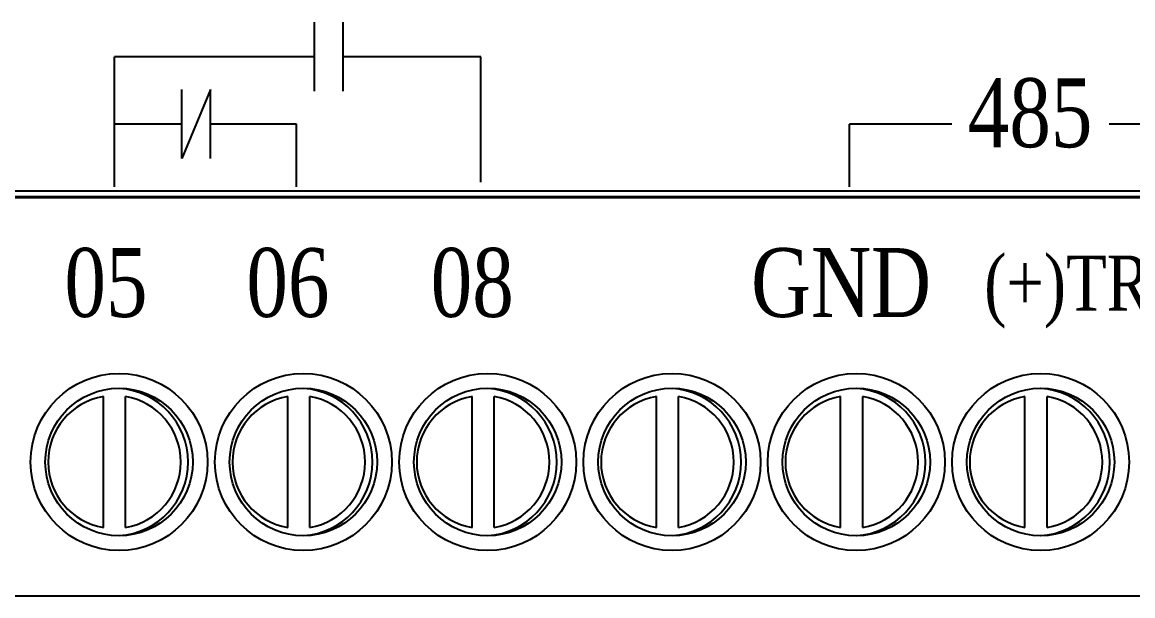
# Model space of a CAD drawing. Header units: millimetres. Extents: x 46 to 886, y 51 to 632.
# Drawn here: x 104.22 to 134.34, y 252.7 to 268.25 of the extents above; entities that cross this region are included whole.
import ezdxf
from ezdxf.enums import TextEntityAlignment as Align

# ---------------------------------------------------------------- set-up
doc = ezdxf.new("R2010")
doc.units = ezdxf.units.MM
doc.layers.add('02___PRT_ALL_AXES', color=7, linetype='Continuous')
doc.layers.add('40', color=4, linetype='Continuous')
doc.styles.add('SS', font='batang.ttc', dxfattribs={"width": 0.8})

msp = doc.modelspace()

# ---------------------------------------------------------------- linework, layer by layer
at = {"color": 7, "linetype": 'Continuous'}
for p, q in [((112.149, 266.38), (112.149, 268.248)), ((112.929, 266.38), (112.929, 268.248)), ((106.72, 263.789), (106.72, 267.314)), ((116.655, 263.912), (116.655, 267.314)), ((108.55, 264.553), (108.55, 266.422)), ((109.33, 264.553), (109.33, 266.422)), ((111.655, 263.789), (111.655, 265.487)), ((126.66, 263.789), (126.66, 265.487)), ((82.432, 263.673), (156.132, 263.673)), ((82.257, 263.498), (156.307, 263.498)), ((82.282, 263.523), (156.282, 263.523)), ((106.42, 254.548), (106.42, 258.097)), ((107.02, 254.548), (107.02, 258.097)), ((111.42, 254.548), (111.42, 258.097)), ((112.02, 254.548), (112.02, 258.097)), ((116.42, 254.548), (116.42, 258.097)), ((117.02, 254.548), (117.02, 258.097)), ((121.42, 254.548), (121.42, 258.097)), ((122.02, 254.548), (122.02, 258.097)), ((126.42, 254.548), (126.42, 258.097)), ((127.02, 254.548), (127.02, 258.097)), ((131.42, 254.548), (131.42, 258.097)), ((132.02, 254.548), (132.02, 258.097)), ((83.607, 252.696), (154.957, 252.696))]:
    msp.add_line(p, q, dxfattribs=at)
for p, q in [((112.149, 267.314), (106.72, 267.314)), ((116.655, 267.314), (112.929, 267.314)), ((109.33, 266.422), (108.55, 264.553)), ((108.55, 265.487), (106.72, 265.487)), ((111.655, 265.487), (109.33, 265.487)), ((129.436, 265.487), (126.66, 265.487)), ((136.655, 265.487), (133.708, 265.487))]:
    msp.add_line(p, q)
for centre, radius in [((106.845, 256.323), 2.4), ((111.845, 256.323), 2.4), ((116.845, 256.323), 2.4), ((121.845, 256.323), 2.4), ((126.845, 256.323), 2.4), ((131.845, 256.323), 2.4), ((106.845, 256.323), 2), ((111.845, 256.323), 2), ((116.845, 256.323), 2), ((121.845, 256.323), 2), ((126.845, 256.323), 2), ((131.845, 256.323), 2)]:
    msp.add_circle(centre, radius, dxfattribs=at)
for centre, start, end in [((106.72, 256.323), 99.5941, 260.4059), ((106.72, 256.323), 279.5941, 80.4059), ((111.72, 256.323), 99.5941, 260.4059), ((111.72, 256.323), 279.5941, 80.4059), ((116.72, 256.323), 99.5941, 260.4059), ((116.72, 256.323), 279.5941, 80.4059), ((121.72, 256.323), 99.5941, 260.4059), ((121.72, 256.323), 279.5941, 80.4059), ((126.72, 256.323), 99.5941, 260.4059), ((126.72, 256.323), 279.5941, 80.4059), ((131.72, 256.323), 99.5941, 260.4059), ((131.72, 256.323), 279.5941, 80.4059)]:
    msp.add_arc(centre, 1.8, start, end, dxfattribs=at)
at = {"layer": '02___PRT_ALL_AXES', "color": 7, "linetype": 'Continuous'}
for centre in [(106.72, 256.323), (111.72, 256.323), (116.72, 256.323), (121.72, 256.323), (126.72, 256.323), (131.72, 256.323)]:
    msp.add_arc(centre, 2, 273.6946, 86.3057, dxfattribs=at)

# ---------------------------------------------------------------- texts
at = {"layer": '40', "color": 0, "style": 'SS', "width": 0.8}
for s, height, p in [('485', 1.8658, (131.559, 264.86)), ('05', 1.8658, (106.491, 260.258)), ('06', 1.8658, (111.426, 260.258)), ('08', 1.8658, (116.426, 260.258)), ('GND', 1.8658, (126.431, 260.258)), ('(+)TRX(-)', 1.4926, (134.128, 260.43))]:
    msp.add_text(s, height=height, dxfattribs=at).set_placement(p, align=Align.CENTER)

doc.saveas('drawing.dxf')
